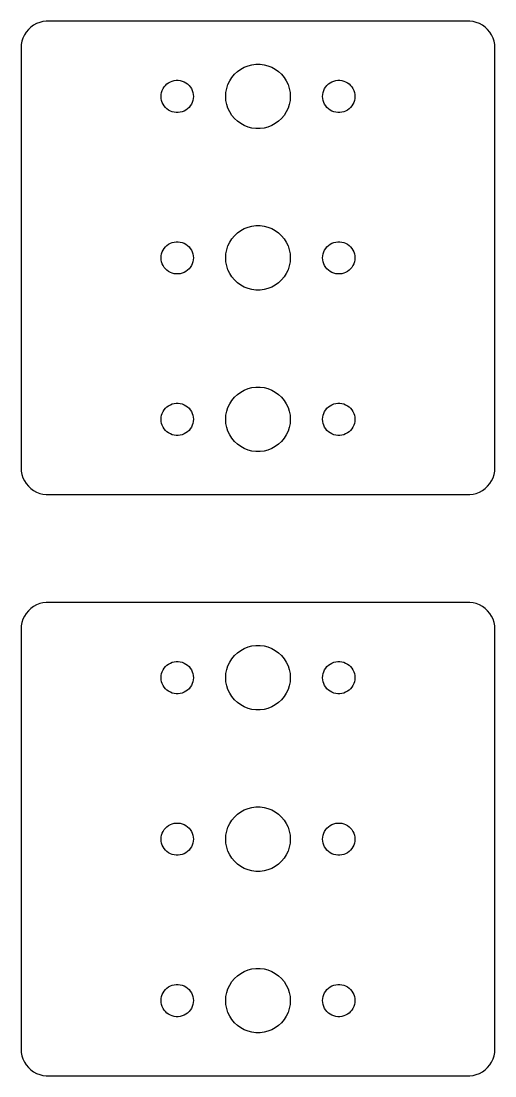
# Model space of a CAD drawing. Header units: metres. Extents: x -22 to 22, y -22 to 454.
# Drawn here: x -22 to 22, y 194 to 292 of the extents above; entities that cross this region are included whole.
import ezdxf

# ---------------------------------------------------------------- set-up
doc = ezdxf.new("R2010")
doc.units = ezdxf.units.M

msp = doc.modelspace()

# ---------------------------------------------------------------- linework, layer by layer
for p, q in [((-21.3224, 291.211), (-21.5225, 290.969)), ((-21.0936, 291.426), (-21.3224, 291.211)), ((-20.8396, 291.611), (-21.0936, 291.426)), ((-20.5644, 291.762), (-20.8396, 291.611)), ((-20.2725, 291.878), (-20.5644, 291.762)), ((-19.9684, 291.956), (-20.2725, 291.878)), ((-19.657, 291.995), (-19.9684, 291.956)), ((19.657, 291.995), (-19.657, 291.995)), ((19.9684, 291.956), (19.657, 291.995)), ((20.2725, 291.878), (19.9684, 291.956)), ((20.5644, 291.762), (20.2725, 291.878)), ((20.8396, 291.611), (20.5644, 291.762)), ((21.0936, 291.426), (20.8396, 291.611)), ((21.3224, 291.211), (21.0936, 291.426)), ((21.5225, 290.969), (21.3224, 291.211)), ((-21.9214, 290.122), (-21.9803, 289.813)), ((-21.8244, 290.42), (-21.9214, 290.122)), ((-21.6908, 290.704), (-21.8244, 290.42)), ((-21.5225, 290.969), (-21.6908, 290.704)), ((21.6908, 290.704), (21.5225, 290.969)), ((21.8244, 290.42), (21.6908, 290.704)), ((21.9214, 290.122), (21.8244, 290.42)), ((21.9803, 289.813), (21.9214, 290.122)), ((-21.9803, 289.813), (-22, 289.5)), ((-22, 289.5), (-22, 250.5)), ((22, 289.5), (21.9803, 289.813)), ((22, 250.5), (22, 289.5)), ((-2.1869, 287.054), (-1.91226, 287.312)), ((-1.91226, 287.312), (-1.60747, 287.533)), ((-1.60747, 287.533), (-1.27733, 287.714)), ((-1.27733, 287.714), (-0.927048, 287.853)), ((-0.927048, 287.853), (-0.562134, 287.947)), ((-0.562134, 287.947), (-0.18837, 287.994)), ((-0.18837, 287.994), (0.18837, 287.994)), ((0.18837, 287.994), (0.562134, 287.947)), ((0.562134, 287.947), (0.927048, 287.853)), ((0.927048, 287.853), (1.27733, 287.714)), ((1.27733, 287.714), (1.60747, 287.533)), ((1.60747, 287.533), (1.91226, 287.312)), ((1.91226, 287.312), (2.1869, 287.054)), ((-8.59344, 286.027), (-8.45613, 286.156)), ((-8.45613, 286.156), (-8.30373, 286.266)), ((-8.30373, 286.266), (-8.13866, 286.357)), ((-8.13866, 286.357), (-7.96352, 286.427)), ((-7.96352, 286.427), (-7.78107, 286.473)), ((-7.78107, 286.473), (-7.59418, 286.497)), ((-7.59418, 286.497), (-7.40581, 286.497)), ((-7.40581, 286.497), (-7.21892, 286.473)), ((-7.21892, 286.473), (-7.03647, 286.427)), ((-7.03647, 286.427), (-6.86133, 286.357)), ((-6.86133, 286.357), (-6.69626, 286.266)), ((-6.69626, 286.266), (-6.54385, 286.156)), ((-6.54385, 286.156), (-6.40654, 286.027)), ((-2.78932, 286.104), (-2.62891, 286.445)), ((-2.62891, 286.445), (-2.42705, 286.763)), ((-2.42705, 286.763), (-2.1869, 287.054)), ((2.1869, 287.054), (2.42705, 286.763)), ((2.42705, 286.763), (2.62891, 286.445)), ((2.62891, 286.445), (2.78932, 286.104)), ((6.40654, 286.027), (6.54385, 286.156)), ((6.54385, 286.156), (6.69626, 286.266)), ((6.69626, 286.266), (6.86133, 286.357)), ((6.86133, 286.357), (7.03647, 286.427)), ((7.03647, 286.427), (7.21892, 286.473)), ((7.21892, 286.473), (7.40581, 286.497)), ((7.40581, 286.497), (7.59418, 286.497)), ((7.59418, 286.497), (7.78107, 286.473)), ((7.78107, 286.473), (7.96352, 286.427)), ((7.96352, 286.427), (8.13866, 286.357)), ((8.13866, 286.357), (8.30373, 286.266)), ((8.30373, 286.266), (8.45613, 286.156)), ((8.45613, 286.156), (8.59344, 286.027)), ((-9, 285), (-8.98816, 285.188)), ((-8.98816, 285.188), (-8.95287, 285.373)), ((-8.95287, 285.373), (-8.89465, 285.552)), ((-8.89465, 285.552), (-8.81445, 285.723)), ((-8.81445, 285.723), (-8.71352, 285.882)), ((-8.71352, 285.882), (-8.59344, 286.027)), ((-6.40654, 286.027), (-6.28647, 285.882)), ((-6.28647, 285.882), (-6.18553, 285.723)), ((-6.18553, 285.723), (-6.10533, 285.552)), ((-6.10533, 285.552), (-6.04712, 285.373)), ((-6.04712, 285.373), (-6.01183, 285.188)), ((-6.01183, 285.188), (-6, 285)), ((-3, 285), (-2.97633, 285.376)), ((-2.97633, 285.376), (-2.90575, 285.746)), ((-2.90575, 285.746), (-2.78932, 286.104)), ((2.78932, 286.104), (2.90575, 285.746)), ((2.90575, 285.746), (2.97633, 285.376)), ((2.97633, 285.376), (3, 285)), ((6, 285), (6.01183, 285.188)), ((6.01183, 285.188), (6.04712, 285.373)), ((6.04712, 285.373), (6.10533, 285.552)), ((6.10533, 285.552), (6.18553, 285.723)), ((6.18553, 285.723), (6.28647, 285.882)), ((6.28647, 285.882), (6.40654, 286.027)), ((8.59344, 286.027), (8.71352, 285.882)), ((8.71352, 285.882), (8.81445, 285.723)), ((8.81445, 285.723), (8.89465, 285.552)), ((8.89465, 285.552), (8.95287, 285.373)), ((8.95287, 285.373), (8.98816, 285.188)), ((8.98816, 285.188), (9, 285)), ((-8.98816, 284.812), (-9, 285)), ((-8.95287, 284.627), (-8.98816, 284.812)), ((-8.89465, 284.448), (-8.95287, 284.627)), ((-8.81445, 284.277), (-8.89465, 284.448)), ((-8.71352, 284.118), (-8.81445, 284.277)), ((-6.18553, 284.277), (-6.28647, 284.118)), ((-6.10533, 284.448), (-6.18553, 284.277)), ((-6.04712, 284.627), (-6.10533, 284.448)), ((-6.01183, 284.812), (-6.04712, 284.627)), ((-6, 285), (-6.01183, 284.812)), ((-2.97633, 284.624), (-3, 285)), ((-2.90575, 284.254), (-2.97633, 284.624)), ((-2.78932, 283.896), (-2.90575, 284.254)), ((2.90575, 284.254), (2.78932, 283.896)), ((2.97633, 284.624), (2.90575, 284.254)), ((3, 285), (2.97633, 284.624)), ((6.01183, 284.812), (6, 285)), ((6.04712, 284.627), (6.01183, 284.812)), ((6.10533, 284.448), (6.04712, 284.627)), ((6.18553, 284.277), (6.10533, 284.448)), ((6.28647, 284.118), (6.18553, 284.277)), ((8.81445, 284.277), (8.71352, 284.118)), ((8.89465, 284.448), (8.81445, 284.277)), ((8.95287, 284.627), (8.89465, 284.448)), ((8.98816, 284.812), (8.95287, 284.627)), ((9, 285), (8.98816, 284.812)), ((-8.59344, 283.973), (-8.71352, 284.118)), ((-8.45613, 283.844), (-8.59344, 283.973)), ((-8.30373, 283.734), (-8.45613, 283.844)), ((-8.13866, 283.643), (-8.30373, 283.734)), ((-7.96352, 283.573), (-8.13866, 283.643)), ((-7.78107, 283.527), (-7.96352, 283.573)), ((-7.59418, 283.503), (-7.78107, 283.527)), ((-7.40581, 283.503), (-7.59418, 283.503)), ((-7.21892, 283.527), (-7.40581, 283.503)), ((-7.03647, 283.573), (-7.21892, 283.527)), ((-6.86133, 283.643), (-7.03647, 283.573)), ((-6.69626, 283.734), (-6.86133, 283.643)), ((-6.54385, 283.844), (-6.69626, 283.734)), ((-6.40654, 283.973), (-6.54385, 283.844)), ((-6.28647, 284.118), (-6.40654, 283.973)), ((-2.62891, 283.555), (-2.78932, 283.896)), ((-2.42705, 283.237), (-2.62891, 283.555)), ((-2.1869, 282.946), (-2.42705, 283.237)), ((2.42705, 283.237), (2.1869, 282.946)), ((2.62891, 283.555), (2.42705, 283.237)), ((2.78932, 283.896), (2.62891, 283.555)), ((6.40654, 283.973), (6.28647, 284.118)), ((6.54385, 283.844), (6.40654, 283.973)), ((6.69626, 283.734), (6.54385, 283.844)), ((6.86133, 283.643), (6.69626, 283.734)), ((7.03647, 283.573), (6.86133, 283.643)), ((7.21892, 283.527), (7.03647, 283.573)), ((7.40581, 283.503), (7.21892, 283.527)), ((7.59418, 283.503), (7.40581, 283.503)), ((7.78107, 283.527), (7.59418, 283.503)), ((7.96352, 283.573), (7.78107, 283.527)), ((8.13866, 283.643), (7.96352, 283.573)), ((8.30373, 283.734), (8.13866, 283.643)), ((8.45613, 283.844), (8.30373, 283.734)), ((8.59344, 283.973), (8.45613, 283.844)), ((8.71352, 284.118), (8.59344, 283.973)), ((-1.91226, 282.688), (-2.1869, 282.946)), ((-1.60747, 282.467), (-1.91226, 282.688)), ((-1.27733, 282.286), (-1.60747, 282.467)), ((-0.927048, 282.147), (-1.27733, 282.286)), ((1.27733, 282.286), (0.927048, 282.147)), ((1.60747, 282.467), (1.27733, 282.286)), ((1.91226, 282.688), (1.60747, 282.467)), ((2.1869, 282.946), (1.91226, 282.688)), ((-0.562134, 282.053), (-0.927048, 282.147)), ((-0.18837, 282.006), (-0.562134, 282.053)), ((0.18837, 282.006), (-0.18837, 282.006)), ((0.562134, 282.053), (0.18837, 282.006)), ((0.927048, 282.147), (0.562134, 282.053)), ((-1.91226, 272.312), (-1.60747, 272.533)), ((-1.60747, 272.533), (-1.27733, 272.714)), ((-1.27733, 272.714), (-0.927048, 272.853)), ((-0.927048, 272.853), (-0.562134, 272.947)), ((-0.562134, 272.947), (-0.18837, 272.994)), ((-0.18837, 272.994), (0.18837, 272.994)), ((0.18837, 272.994), (0.562134, 272.947)), ((0.562134, 272.947), (0.927048, 272.853)), ((0.927048, 272.853), (1.27733, 272.714)), ((1.27733, 272.714), (1.60747, 272.533)), ((1.60747, 272.533), (1.91226, 272.312)), ((-7.96352, 271.427), (-7.78107, 271.473)), ((-7.78107, 271.473), (-7.59418, 271.497)), ((-7.59418, 271.497), (-7.40581, 271.497)), ((-7.40581, 271.497), (-7.21892, 271.473)), ((-7.21892, 271.473), (-7.03647, 271.427)), ((-2.78932, 271.104), (-2.62891, 271.445)), ((-2.62891, 271.445), (-2.42705, 271.763)), ((-2.42705, 271.763), (-2.1869, 272.054)), ((-2.1869, 272.054), (-1.91226, 272.312)), ((1.91226, 272.312), (2.1869, 272.054)), ((2.1869, 272.054), (2.42705, 271.763)), ((2.42705, 271.763), (2.62891, 271.445)), ((2.62891, 271.445), (2.78932, 271.104)), ((7.03647, 271.427), (7.21892, 271.473)), ((7.21892, 271.473), (7.40581, 271.497)), ((7.40581, 271.497), (7.59418, 271.497)), ((7.59418, 271.497), (7.78107, 271.473)), ((7.78107, 271.473), (7.96352, 271.427)), ((-8.95287, 270.373), (-8.89465, 270.552)), ((-8.89465, 270.552), (-8.81445, 270.723)), ((-8.81445, 270.723), (-8.71352, 270.882)), ((-8.71352, 270.882), (-8.59344, 271.027)), ((-8.59344, 271.027), (-8.45613, 271.156)), ((-8.45613, 271.156), (-8.30373, 271.266)), ((-8.30373, 271.266), (-8.13866, 271.357)), ((-8.13866, 271.357), (-7.96352, 271.427)), ((-7.03647, 271.427), (-6.86133, 271.357)), ((-6.86133, 271.357), (-6.69626, 271.266)), ((-6.69626, 271.266), (-6.54385, 271.156)), ((-6.54385, 271.156), (-6.40654, 271.027)), ((-6.40654, 271.027), (-6.28647, 270.882)), ((-6.28647, 270.882), (-6.18553, 270.723)), ((-6.18553, 270.723), (-6.10533, 270.552)), ((-6.10533, 270.552), (-6.04712, 270.373)), ((-2.97633, 270.376), (-2.90575, 270.746)), ((-2.90575, 270.746), (-2.78932, 271.104)), ((2.78932, 271.104), (2.90575, 270.746)), ((2.90575, 270.746), (2.97633, 270.376)), ((6.04712, 270.373), (6.10533, 270.552)), ((6.10533, 270.552), (6.18553, 270.723)), ((6.18553, 270.723), (6.28647, 270.882)), ((6.28647, 270.882), (6.40654, 271.027)), ((6.40654, 271.027), (6.54385, 271.156)), ((6.54385, 271.156), (6.69626, 271.266)), ((6.69626, 271.266), (6.86133, 271.357)), ((6.86133, 271.357), (7.03647, 271.427)), ((7.96352, 271.427), (8.13866, 271.357)), ((8.13866, 271.357), (8.30373, 271.266)), ((8.30373, 271.266), (8.45613, 271.156)), ((8.45613, 271.156), (8.59344, 271.027)), ((8.59344, 271.027), (8.71352, 270.882)), ((8.71352, 270.882), (8.81445, 270.723)), ((8.81445, 270.723), (8.89465, 270.552)), ((8.89465, 270.552), (8.95287, 270.373)), ((-9, 270), (-8.98816, 270.188)), ((-8.98816, 269.812), (-9, 270)), ((-8.98816, 270.188), (-8.95287, 270.373)), ((-8.95287, 269.627), (-8.98816, 269.812)), ((-8.89465, 269.448), (-8.95287, 269.627)), ((-6.04712, 269.627), (-6.10533, 269.448)), ((-6.04712, 270.373), (-6.01183, 270.188)), ((-6.01183, 269.812), (-6.04712, 269.627)), ((-6.01183, 270.188), (-6, 270)), ((-6, 270), (-6.01183, 269.812)), ((-3, 270), (-2.97633, 270.376)), ((-2.97633, 269.624), (-3, 270)), ((-2.90575, 269.254), (-2.97633, 269.624)), ((2.97633, 269.624), (2.90575, 269.254)), ((2.97633, 270.376), (3, 270)), ((3, 270), (2.97633, 269.624)), ((6, 270), (6.01183, 270.188)), ((6.01183, 269.812), (6, 270)), ((6.01183, 270.188), (6.04712, 270.373)), ((6.04712, 269.627), (6.01183, 269.812)), ((6.10533, 269.448), (6.04712, 269.627)), ((8.95287, 269.627), (8.89465, 269.448)), ((8.95287, 270.373), (8.98816, 270.188)), ((8.98816, 269.812), (8.95287, 269.627)), ((8.98816, 270.188), (9, 270)), ((9, 270), (8.98816, 269.812)), ((-8.81445, 269.277), (-8.89465, 269.448)), ((-8.71352, 269.118), (-8.81445, 269.277)), ((-8.59344, 268.973), (-8.71352, 269.118)), ((-8.45613, 268.844), (-8.59344, 268.973)), ((-8.30373, 268.734), (-8.45613, 268.844)), ((-8.13866, 268.643), (-8.30373, 268.734)), ((-7.96352, 268.573), (-8.13866, 268.643)), ((-7.78107, 268.527), (-7.96352, 268.573)), ((-7.59418, 268.503), (-7.78107, 268.527)), ((-7.40581, 268.503), (-7.59418, 268.503)), ((-7.21892, 268.527), (-7.40581, 268.503)), ((-7.03647, 268.573), (-7.21892, 268.527)), ((-6.86133, 268.643), (-7.03647, 268.573)), ((-6.69626, 268.734), (-6.86133, 268.643)), ((-6.54385, 268.844), (-6.69626, 268.734)), ((-6.40654, 268.973), (-6.54385, 268.844)), ((-6.28647, 269.118), (-6.40654, 268.973)), ((-6.18553, 269.277), (-6.28647, 269.118)), ((-6.10533, 269.448), (-6.18553, 269.277)), ((-2.78932, 268.896), (-2.90575, 269.254)), ((-2.62891, 268.555), (-2.78932, 268.896)), ((-2.42705, 268.237), (-2.62891, 268.555)), ((2.62891, 268.555), (2.42705, 268.237)), ((2.78932, 268.896), (2.62891, 268.555)), ((2.90575, 269.254), (2.78932, 268.896)), ((6.18553, 269.277), (6.10533, 269.448)), ((6.28647, 269.118), (6.18553, 269.277)), ((6.40654, 268.973), (6.28647, 269.118)), ((6.54385, 268.844), (6.40654, 268.973)), ((6.69626, 268.734), (6.54385, 268.844)), ((6.86133, 268.643), (6.69626, 268.734)), ((7.03647, 268.573), (6.86133, 268.643)), ((7.21892, 268.527), (7.03647, 268.573)), ((7.40581, 268.503), (7.21892, 268.527)), ((7.59418, 268.503), (7.40581, 268.503)), ((7.78107, 268.527), (7.59418, 268.503)), ((7.96352, 268.573), (7.78107, 268.527)), ((8.13866, 268.643), (7.96352, 268.573)), ((8.30373, 268.734), (8.13866, 268.643)), ((8.45613, 268.844), (8.30373, 268.734)), ((8.59344, 268.973), (8.45613, 268.844)), ((8.71352, 269.118), (8.59344, 268.973)), ((8.81445, 269.277), (8.71352, 269.118)), ((8.89465, 269.448), (8.81445, 269.277)), ((-2.1869, 267.946), (-2.42705, 268.237)), ((-1.91226, 267.688), (-2.1869, 267.946)), ((-1.60747, 267.467), (-1.91226, 267.688)), ((1.91226, 267.688), (1.60747, 267.467)), ((2.1869, 267.946), (1.91226, 267.688)), ((2.42705, 268.237), (2.1869, 267.946)), ((-1.27733, 267.286), (-1.60747, 267.467)), ((-0.927048, 267.147), (-1.27733, 267.286)), ((-0.562134, 267.053), (-0.927048, 267.147)), ((-0.18837, 267.006), (-0.562134, 267.053)), ((0.18837, 267.006), (-0.18837, 267.006)), ((0.562134, 267.053), (0.18837, 267.006)), ((0.927048, 267.147), (0.562134, 267.053)), ((1.27733, 267.286), (0.927048, 267.147)), ((1.60747, 267.467), (1.27733, 267.286)), ((-1.60747, 257.533), (-1.27733, 257.714)), ((-1.27733, 257.714), (-0.927048, 257.853)), ((-0.927048, 257.853), (-0.562134, 257.947)), ((-0.562134, 257.947), (-0.18837, 257.994)), ((-0.18837, 257.994), (0.18837, 257.994)), ((0.18837, 257.994), (0.562134, 257.947)), ((0.562134, 257.947), (0.927048, 257.853)), ((0.927048, 257.853), (1.27733, 257.714)), ((1.27733, 257.714), (1.60747, 257.533)), ((-2.62891, 256.445), (-2.42705, 256.763)), ((-2.42705, 256.763), (-2.1869, 257.054)), ((-2.1869, 257.054), (-1.91226, 257.312)), ((-1.91226, 257.312), (-1.60747, 257.533)), ((1.60747, 257.533), (1.91226, 257.312)), ((1.91226, 257.312), (2.1869, 257.054)), ((2.1869, 257.054), (2.42705, 256.763)), ((2.42705, 256.763), (2.62891, 256.445)), ((-8.81445, 255.723), (-8.71352, 255.882)), ((-8.71352, 255.882), (-8.59344, 256.027)), ((-8.59344, 256.027), (-8.45613, 256.156)), ((-8.45613, 256.156), (-8.30373, 256.266)), ((-8.30373, 256.266), (-8.13866, 256.357)), ((-8.13866, 256.357), (-7.96352, 256.427)), ((-7.96352, 256.427), (-7.78107, 256.473)), ((-7.78107, 256.473), (-7.59418, 256.497)), ((-7.59418, 256.497), (-7.40581, 256.497)), ((-7.40581, 256.497), (-7.21892, 256.473)), ((-7.21892, 256.473), (-7.03647, 256.427)), ((-7.03647, 256.427), (-6.86133, 256.357)), ((-6.86133, 256.357), (-6.69626, 256.266)), ((-6.69626, 256.266), (-6.54385, 256.156)), ((-6.54385, 256.156), (-6.40654, 256.027)), ((-6.40654, 256.027), (-6.28647, 255.882)), ((-6.28647, 255.882), (-6.18553, 255.723)), ((-2.90575, 255.746), (-2.78932, 256.104)), ((-2.78932, 256.104), (-2.62891, 256.445)), ((2.62891, 256.445), (2.78932, 256.104)), ((2.78932, 256.104), (2.90575, 255.746)), ((6.18553, 255.723), (6.28647, 255.882)), ((6.28647, 255.882), (6.40654, 256.027)), ((6.40654, 256.027), (6.54385, 256.156)), ((6.54385, 256.156), (6.69626, 256.266)), ((6.69626, 256.266), (6.86133, 256.357)), ((6.86133, 256.357), (7.03647, 256.427)), ((7.03647, 256.427), (7.21892, 256.473)), ((7.21892, 256.473), (7.40581, 256.497)), ((7.40581, 256.497), (7.59418, 256.497)), ((7.59418, 256.497), (7.78107, 256.473)), ((7.78107, 256.473), (7.96352, 256.427)), ((7.96352, 256.427), (8.13866, 256.357)), ((8.13866, 256.357), (8.30373, 256.266)), ((8.30373, 256.266), (8.45613, 256.156)), ((8.45613, 256.156), (8.59344, 256.027)), ((8.59344, 256.027), (8.71352, 255.882)), ((8.71352, 255.882), (8.81445, 255.723)), ((-9, 255), (-8.98816, 255.188)), ((-8.98816, 254.812), (-9, 255)), ((-8.98816, 255.188), (-8.95287, 255.373)), ((-8.95287, 254.627), (-8.98816, 254.812)), ((-8.95287, 255.373), (-8.89465, 255.552)), ((-8.89465, 255.552), (-8.81445, 255.723)), ((-6.18553, 255.723), (-6.10533, 255.552)), ((-6.10533, 255.552), (-6.04712, 255.373)), ((-6.04712, 255.373), (-6.01183, 255.188)), ((-6.01183, 254.812), (-6.04712, 254.627)), ((-6.01183, 255.188), (-6, 255)), ((-6, 255), (-6.01183, 254.812)), ((-3, 255), (-2.97633, 255.376)), ((-2.97633, 254.624), (-3, 255)), ((-2.97633, 255.376), (-2.90575, 255.746)), ((2.90575, 255.746), (2.97633, 255.376)), ((2.97633, 255.376), (3, 255)), ((3, 255), (2.97633, 254.624)), ((6, 255), (6.01183, 255.188)), ((6.01183, 254.812), (6, 255)), ((6.01183, 255.188), (6.04712, 255.373)), ((6.04712, 254.627), (6.01183, 254.812)), ((6.04712, 255.373), (6.10533, 255.552)), ((6.10533, 255.552), (6.18553, 255.723)), ((8.81445, 255.723), (8.89465, 255.552)), ((8.89465, 255.552), (8.95287, 255.373)), ((8.95287, 255.373), (8.98816, 255.188)), ((8.98816, 254.812), (8.95287, 254.627)), ((8.98816, 255.188), (9, 255)), ((9, 255), (8.98816, 254.812)), ((-8.89465, 254.448), (-8.95287, 254.627)), ((-8.81445, 254.277), (-8.89465, 254.448)), ((-8.71352, 254.118), (-8.81445, 254.277)), ((-8.59344, 253.973), (-8.71352, 254.118)), ((-8.45613, 253.844), (-8.59344, 253.973)), ((-8.30373, 253.734), (-8.45613, 253.844)), ((-6.54385, 253.844), (-6.69626, 253.734)), ((-6.40654, 253.973), (-6.54385, 253.844)), ((-6.28647, 254.118), (-6.40654, 253.973)), ((-6.18553, 254.277), (-6.28647, 254.118)), ((-6.10533, 254.448), (-6.18553, 254.277)), ((-6.04712, 254.627), (-6.10533, 254.448)), ((-2.90575, 254.254), (-2.97633, 254.624)), ((-2.78932, 253.896), (-2.90575, 254.254)), ((-2.62891, 253.555), (-2.78932, 253.896)), ((2.78932, 253.896), (2.62891, 253.555)), ((2.90575, 254.254), (2.78932, 253.896)), ((2.97633, 254.624), (2.90575, 254.254)), ((6.10533, 254.448), (6.04712, 254.627)), ((6.18553, 254.277), (6.10533, 254.448)), ((6.28647, 254.118), (6.18553, 254.277)), ((6.40654, 253.973), (6.28647, 254.118)), ((6.54385, 253.844), (6.40654, 253.973)), ((6.69626, 253.734), (6.54385, 253.844)), ((8.45613, 253.844), (8.30373, 253.734)), ((8.59344, 253.973), (8.45613, 253.844)), ((8.71352, 254.118), (8.59344, 253.973)), ((8.81445, 254.277), (8.71352, 254.118)), ((8.89465, 254.448), (8.81445, 254.277)), ((8.95287, 254.627), (8.89465, 254.448)), ((-8.13866, 253.643), (-8.30373, 253.734)), ((-7.96352, 253.573), (-8.13866, 253.643)), ((-7.78107, 253.527), (-7.96352, 253.573)), ((-7.59418, 253.503), (-7.78107, 253.527)), ((-7.40581, 253.503), (-7.59418, 253.503)), ((-7.21892, 253.527), (-7.40581, 253.503)), ((-7.03647, 253.573), (-7.21892, 253.527)), ((-6.86133, 253.643), (-7.03647, 253.573)), ((-6.69626, 253.734), (-6.86133, 253.643)), ((-2.42705, 253.237), (-2.62891, 253.555)), ((-2.1869, 252.946), (-2.42705, 253.237)), ((-1.91226, 252.688), (-2.1869, 252.946)), ((2.1869, 252.946), (1.91226, 252.688)), ((2.42705, 253.237), (2.1869, 252.946)), ((2.62891, 253.555), (2.42705, 253.237)), ((6.86133, 253.643), (6.69626, 253.734)), ((7.03647, 253.573), (6.86133, 253.643)), ((7.21892, 253.527), (7.03647, 253.573)), ((7.40581, 253.503), (7.21892, 253.527)), ((7.59418, 253.503), (7.40581, 253.503)), ((7.78107, 253.527), (7.59418, 253.503)), ((7.96352, 253.573), (7.78107, 253.527)), ((8.13866, 253.643), (7.96352, 253.573)), ((8.30373, 253.734), (8.13866, 253.643)), ((-1.60747, 252.467), (-1.91226, 252.688)), ((-1.27733, 252.286), (-1.60747, 252.467)), ((-0.927048, 252.147), (-1.27733, 252.286)), ((-0.562134, 252.053), (-0.927048, 252.147)), ((-0.18837, 252.006), (-0.562134, 252.053)), ((0.18837, 252.006), (-0.18837, 252.006)), ((0.562134, 252.053), (0.18837, 252.006)), ((0.927048, 252.147), (0.562134, 252.053)), ((1.27733, 252.286), (0.927048, 252.147)), ((1.60747, 252.467), (1.27733, 252.286)), ((1.91226, 252.688), (1.60747, 252.467)), ((-22, 250.5), (-21.9803, 250.187)), ((-21.9803, 250.187), (-21.9214, 249.878)), ((-21.9214, 249.878), (-21.8244, 249.58)), ((21.8244, 249.58), (21.9214, 249.878)), ((21.9214, 249.878), (21.9803, 250.187)), ((21.9803, 250.187), (22, 250.5)), ((-21.8244, 249.58), (-21.6908, 249.296)), ((-21.6908, 249.296), (-21.5225, 249.031)), ((-21.5225, 249.031), (-21.3224, 248.789)), ((21.3224, 248.789), (21.5225, 249.031)), ((21.5225, 249.031), (21.6908, 249.296)), ((21.6908, 249.296), (21.8244, 249.58)), ((-21.3224, 248.789), (-21.0936, 248.574)), ((-21.0936, 248.574), (-20.8396, 248.389)), ((-20.8396, 248.389), (-20.5644, 248.238)), ((-20.5644, 248.238), (-20.2725, 248.122)), ((-20.2725, 248.122), (-19.9684, 248.044)), ((-19.9684, 248.044), (-19.657, 248.005)), ((-19.657, 248.005), (19.657, 248.005)), ((19.657, 248.005), (19.9684, 248.044)), ((19.9684, 248.044), (20.2725, 248.122)), ((20.2725, 248.122), (20.5644, 248.238)), ((20.5644, 248.238), (20.8396, 248.389)), ((20.8396, 248.389), (21.0936, 248.574)), ((21.0936, 248.574), (21.3224, 248.789)), ((-21.3224, 237.211), (-21.5225, 236.969)), ((-21.0936, 237.426), (-21.3224, 237.211)), ((-20.8396, 237.611), (-21.0936, 237.426)), ((-20.5644, 237.762), (-20.8396, 237.611)), ((-20.2725, 237.878), (-20.5644, 237.762)), ((-19.9684, 237.956), (-20.2725, 237.878)), ((-19.657, 237.995), (-19.9684, 237.956)), ((19.657, 237.995), (-19.657, 237.995)), ((19.9684, 237.956), (19.657, 237.995)), ((20.2725, 237.878), (19.9684, 237.956)), ((20.5644, 237.762), (20.2725, 237.878)), ((20.8396, 237.611), (20.5644, 237.762)), ((21.0936, 237.426), (20.8396, 237.611)), ((21.3224, 237.211), (21.0936, 237.426)), ((21.5225, 236.969), (21.3224, 237.211)), ((-21.8244, 236.42), (-21.9214, 236.122)), ((-21.6908, 236.704), (-21.8244, 236.42)), ((-21.5225, 236.969), (-21.6908, 236.704)), ((21.6908, 236.704), (21.5225, 236.969)), ((21.8244, 236.42), (21.6908, 236.704)), ((21.9214, 236.122), (21.8244, 236.42)), ((-21.9803, 235.813), (-22, 235.5)), ((-22, 235.5), (-22, 196.5)), ((-21.9214, 236.122), (-21.9803, 235.813)), ((21.9803, 235.813), (21.9214, 236.122)), ((22, 235.5), (21.9803, 235.813)), ((22, 196.5), (22, 235.5)), ((-2.1869, 233.054), (-1.91226, 233.312)), ((-1.91226, 233.312), (-1.60747, 233.533)), ((-1.60747, 233.533), (-1.27733, 233.714)), ((-1.27733, 233.714), (-0.927048, 233.853)), ((-0.927048, 233.853), (-0.562134, 233.947)), ((-0.562134, 233.947), (-0.18837, 233.994)), ((-0.18837, 233.994), (0.18837, 233.994)), ((0.18837, 233.994), (0.562134, 233.947)), ((0.562134, 233.947), (0.927048, 233.853)), ((0.927048, 233.853), (1.27733, 233.714)), ((1.27733, 233.714), (1.60747, 233.533)), ((1.60747, 233.533), (1.91226, 233.312)), ((1.91226, 233.312), (2.1869, 233.054)), ((-8.45613, 232.156), (-8.30373, 232.266)), ((-8.30373, 232.266), (-8.13866, 232.357)), ((-8.13866, 232.357), (-7.96352, 232.427)), ((-7.96352, 232.427), (-7.78107, 232.473)), ((-7.78107, 232.473), (-7.59418, 232.497)), ((-7.59418, 232.497), (-7.40581, 232.497)), ((-7.40581, 232.497), (-7.21892, 232.473)), ((-7.21892, 232.473), (-7.03647, 232.427)), ((-7.03647, 232.427), (-6.86133, 232.357)), ((-6.86133, 232.357), (-6.69626, 232.266)), ((-6.69626, 232.266), (-6.54385, 232.156)), ((-2.78932, 232.104), (-2.62891, 232.445)), ((-2.62891, 232.445), (-2.42705, 232.763)), ((-2.42705, 232.763), (-2.1869, 233.054)), ((2.1869, 233.054), (2.42705, 232.763)), ((2.42705, 232.763), (2.62891, 232.445)), ((2.62891, 232.445), (2.78932, 232.104)), ((6.54385, 232.156), (6.69626, 232.266)), ((6.69626, 232.266), (6.86133, 232.357)), ((6.86133, 232.357), (7.03647, 232.427)), ((7.03647, 232.427), (7.21892, 232.473)), ((7.21892, 232.473), (7.40581, 232.497)), ((7.40581, 232.497), (7.59418, 232.497)), ((7.59418, 232.497), (7.78107, 232.473)), ((7.78107, 232.473), (7.96352, 232.427)), ((7.96352, 232.427), (8.13866, 232.357)), ((8.13866, 232.357), (8.30373, 232.266)), ((8.30373, 232.266), (8.45613, 232.156)), ((-8.98816, 231.188), (-8.95287, 231.373)), ((-8.95287, 231.373), (-8.89465, 231.552)), ((-8.89465, 231.552), (-8.81445, 231.723)), ((-8.81445, 231.723), (-8.71352, 231.882)), ((-8.71352, 231.882), (-8.59344, 232.027)), ((-8.59344, 232.027), (-8.45613, 232.156)), ((-6.54385, 232.156), (-6.40654, 232.027)), ((-6.40654, 232.027), (-6.28647, 231.882)), ((-6.28647, 231.882), (-6.18553, 231.723)), ((-6.18553, 231.723), (-6.10533, 231.552)), ((-6.10533, 231.552), (-6.04712, 231.373)), ((-6.04712, 231.373), (-6.01183, 231.188)), ((-3, 231), (-2.97633, 231.376)), ((-2.97633, 231.376), (-2.90575, 231.746)), ((-2.90575, 231.746), (-2.78932, 232.104)), ((2.78932, 232.104), (2.90575, 231.746)), ((2.90575, 231.746), (2.97633, 231.376)), ((2.97633, 231.376), (3, 231)), ((6.01183, 231.188), (6.04712, 231.373)), ((6.04712, 231.373), (6.10533, 231.552)), ((6.10533, 231.552), (6.18553, 231.723)), ((6.18553, 231.723), (6.28647, 231.882)), ((6.28647, 231.882), (6.40654, 232.027)), ((6.40654, 232.027), (6.54385, 232.156)), ((8.45613, 232.156), (8.59344, 232.027)), ((8.59344, 232.027), (8.71352, 231.882)), ((8.71352, 231.882), (8.81445, 231.723)), ((8.81445, 231.723), (8.89465, 231.552)), ((8.89465, 231.552), (8.95287, 231.373)), ((8.95287, 231.373), (8.98816, 231.188)), ((-9, 231), (-8.98816, 231.188)), ((-8.98816, 230.812), (-9, 231)), ((-8.95287, 230.627), (-8.98816, 230.812)), ((-8.89465, 230.448), (-8.95287, 230.627)), ((-8.81445, 230.277), (-8.89465, 230.448)), ((-8.71352, 230.118), (-8.81445, 230.277)), ((-6.18553, 230.277), (-6.28647, 230.118)), ((-6.10533, 230.448), (-6.18553, 230.277)), ((-6.04712, 230.627), (-6.10533, 230.448)), ((-6.01183, 230.812), (-6.04712, 230.627)), ((-6.01183, 231.188), (-6, 231)), ((-6, 231), (-6.01183, 230.812)), ((-2.97633, 230.624), (-3, 231)), ((-2.90575, 230.254), (-2.97633, 230.624)), ((2.97633, 230.624), (2.90575, 230.254)), ((3, 231), (2.97633, 230.624)), ((6, 231), (6.01183, 231.188)), ((6.01183, 230.812), (6, 231)), ((6.04712, 230.627), (6.01183, 230.812)), ((6.10533, 230.448), (6.04712, 230.627)), ((6.18553, 230.277), (6.10533, 230.448)), ((6.28647, 230.118), (6.18553, 230.277)), ((8.81445, 230.277), (8.71352, 230.118)), ((8.89465, 230.448), (8.81445, 230.277)), ((8.95287, 230.627), (8.89465, 230.448)), ((8.98816, 230.812), (8.95287, 230.627)), ((8.98816, 231.188), (9, 231)), ((9, 231), (8.98816, 230.812)), ((-8.59344, 229.973), (-8.71352, 230.118)), ((-8.45613, 229.844), (-8.59344, 229.973)), ((-8.30373, 229.734), (-8.45613, 229.844)), ((-8.13866, 229.643), (-8.30373, 229.734)), ((-7.96352, 229.573), (-8.13866, 229.643)), ((-7.78107, 229.527), (-7.96352, 229.573)), ((-7.59418, 229.503), (-7.78107, 229.527)), ((-7.40581, 229.503), (-7.59418, 229.503)), ((-7.21892, 229.527), (-7.40581, 229.503)), ((-7.03647, 229.573), (-7.21892, 229.527)), ((-6.86133, 229.643), (-7.03647, 229.573)), ((-6.69626, 229.734), (-6.86133, 229.643)), ((-6.54385, 229.844), (-6.69626, 229.734)), ((-6.40654, 229.973), (-6.54385, 229.844)), ((-6.28647, 230.118), (-6.40654, 229.973)), ((-2.78932, 229.896), (-2.90575, 230.254)), ((-2.62891, 229.555), (-2.78932, 229.896)), ((-2.42705, 229.237), (-2.62891, 229.555)), ((2.62891, 229.555), (2.42705, 229.237)), ((2.78932, 229.896), (2.62891, 229.555)), ((2.90575, 230.254), (2.78932, 229.896)), ((6.40654, 229.973), (6.28647, 230.118)), ((6.54385, 229.844), (6.40654, 229.973)), ((6.69626, 229.734), (6.54385, 229.844)), ((6.86133, 229.643), (6.69626, 229.734)), ((7.03647, 229.573), (6.86133, 229.643)), ((7.21892, 229.527), (7.03647, 229.573)), ((7.40581, 229.503), (7.21892, 229.527)), ((7.59418, 229.503), (7.40581, 229.503)), ((7.78107, 229.527), (7.59418, 229.503)), ((7.96352, 229.573), (7.78107, 229.527)), ((8.13866, 229.643), (7.96352, 229.573)), ((8.30373, 229.734), (8.13866, 229.643)), ((8.45613, 229.844), (8.30373, 229.734)), ((8.59344, 229.973), (8.45613, 229.844)), ((8.71352, 230.118), (8.59344, 229.973)), ((-2.1869, 228.946), (-2.42705, 229.237)), ((-1.91226, 228.688), (-2.1869, 228.946)), ((-1.60747, 228.467), (-1.91226, 228.688)), ((-1.27733, 228.286), (-1.60747, 228.467)), ((1.60747, 228.467), (1.27733, 228.286)), ((1.91226, 228.688), (1.60747, 228.467)), ((2.1869, 228.946), (1.91226, 228.688)), ((2.42705, 229.237), (2.1869, 228.946)), ((-0.927048, 228.147), (-1.27733, 228.286)), ((-0.562134, 228.053), (-0.927048, 228.147)), ((-0.18837, 228.006), (-0.562134, 228.053)), ((0.18837, 228.006), (-0.18837, 228.006)), ((0.562134, 228.053), (0.18837, 228.006)), ((0.927048, 228.147), (0.562134, 228.053)), ((1.27733, 228.286), (0.927048, 228.147)), ((-1.91226, 218.312), (-1.60747, 218.533)), ((-1.60747, 218.533), (-1.27733, 218.714)), ((-1.27733, 218.714), (-0.927048, 218.853)), ((-0.927048, 218.853), (-0.562134, 218.947)), ((-0.562134, 218.947), (-0.18837, 218.994)), ((-0.18837, 218.994), (0.18837, 218.994)), ((0.18837, 218.994), (0.562134, 218.947)), ((0.562134, 218.947), (0.927048, 218.853)), ((0.927048, 218.853), (1.27733, 218.714)), ((1.27733, 218.714), (1.60747, 218.533)), ((1.60747, 218.533), (1.91226, 218.312)), ((-2.62891, 217.445), (-2.42705, 217.763)), ((-2.42705, 217.763), (-2.1869, 218.054)), ((-2.1869, 218.054), (-1.91226, 218.312)), ((1.91226, 218.312), (2.1869, 218.054)), ((2.1869, 218.054), (2.42705, 217.763)), ((2.42705, 217.763), (2.62891, 217.445)), ((-8.89465, 216.552), (-8.81445, 216.723)), ((-8.81445, 216.723), (-8.71352, 216.882)), ((-8.71352, 216.882), (-8.59344, 217.027)), ((-8.59344, 217.027), (-8.45613, 217.156)), ((-8.45613, 217.156), (-8.30373, 217.266)), ((-8.30373, 217.266), (-8.13866, 217.357)), ((-8.13866, 217.357), (-7.96352, 217.427)), ((-7.96352, 217.427), (-7.78107, 217.473)), ((-7.78107, 217.473), (-7.59418, 217.497)), ((-7.59418, 217.497), (-7.40581, 217.497)), ((-7.40581, 217.497), (-7.21892, 217.473)), ((-7.21892, 217.473), (-7.03647, 217.427)), ((-7.03647, 217.427), (-6.86133, 217.357)), ((-6.86133, 217.357), (-6.69626, 217.266)), ((-6.69626, 217.266), (-6.54385, 217.156)), ((-6.54385, 217.156), (-6.40654, 217.027)), ((-6.40654, 217.027), (-6.28647, 216.882)), ((-6.28647, 216.882), (-6.18553, 216.723)), ((-6.18553, 216.723), (-6.10533, 216.552)), ((-2.97633, 216.376), (-2.90575, 216.746)), ((-2.90575, 216.746), (-2.78932, 217.104)), ((-2.78932, 217.104), (-2.62891, 217.445)), ((2.62891, 217.445), (2.78932, 217.104)), ((2.78932, 217.104), (2.90575, 216.746)), ((2.90575, 216.746), (2.97633, 216.376)), ((6.10533, 216.552), (6.18553, 216.723)), ((6.18553, 216.723), (6.28647, 216.882)), ((6.28647, 216.882), (6.40654, 217.027)), ((6.40654, 217.027), (6.54385, 217.156)), ((6.54385, 217.156), (6.69626, 217.266)), ((6.69626, 217.266), (6.86133, 217.357)), ((6.86133, 217.357), (7.03647, 217.427)), ((7.03647, 217.427), (7.21892, 217.473)), ((7.21892, 217.473), (7.40581, 217.497)), ((7.40581, 217.497), (7.59418, 217.497)), ((7.59418, 217.497), (7.78107, 217.473)), ((7.78107, 217.473), (7.96352, 217.427)), ((7.96352, 217.427), (8.13866, 217.357)), ((8.13866, 217.357), (8.30373, 217.266)), ((8.30373, 217.266), (8.45613, 217.156)), ((8.45613, 217.156), (8.59344, 217.027)), ((8.59344, 217.027), (8.71352, 216.882)), ((8.71352, 216.882), (8.81445, 216.723)), ((8.81445, 216.723), (8.89465, 216.552)), ((-9, 216), (-8.98816, 216.188)), ((-8.98816, 215.812), (-9, 216)), ((-8.98816, 216.188), (-8.95287, 216.373)), ((-8.95287, 215.627), (-8.98816, 215.812)), ((-8.95287, 216.373), (-8.89465, 216.552)), ((-8.89465, 215.448), (-8.95287, 215.627)), ((-6.10533, 216.552), (-6.04712, 216.373)), ((-6.04712, 215.627), (-6.10533, 215.448)), ((-6.04712, 216.373), (-6.01183, 216.188)), ((-6.01183, 215.812), (-6.04712, 215.627)), ((-6.01183, 216.188), (-6, 216)), ((-6, 216), (-6.01183, 215.812)), ((-3, 216), (-2.97633, 216.376)), ((-2.97633, 215.624), (-3, 216)), ((-2.90575, 215.254), (-2.97633, 215.624)), ((2.97633, 215.624), (2.90575, 215.254)), ((2.97633, 216.376), (3, 216)), ((3, 216), (2.97633, 215.624)), ((6, 216), (6.01183, 216.188)), ((6.01183, 215.812), (6, 216)), ((6.01183, 216.188), (6.04712, 216.373)), ((6.04712, 215.627), (6.01183, 215.812)), ((6.04712, 216.373), (6.10533, 216.552)), ((6.10533, 215.448), (6.04712, 215.627)), ((8.89465, 216.552), (8.95287, 216.373)), ((8.95287, 215.627), (8.89465, 215.448)), ((8.95287, 216.373), (8.98816, 216.188)), ((8.98816, 215.812), (8.95287, 215.627)), ((8.98816, 216.188), (9, 216)), ((9, 216), (8.98816, 215.812)), ((-8.81445, 215.277), (-8.89465, 215.448)), ((-8.71352, 215.118), (-8.81445, 215.277)), ((-8.59344, 214.973), (-8.71352, 215.118)), ((-8.45613, 214.844), (-8.59344, 214.973)), ((-8.30373, 214.734), (-8.45613, 214.844)), ((-8.13866, 214.643), (-8.30373, 214.734)), ((-7.96352, 214.573), (-8.13866, 214.643)), ((-6.86133, 214.643), (-7.03647, 214.573)), ((-6.69626, 214.734), (-6.86133, 214.643)), ((-6.54385, 214.844), (-6.69626, 214.734)), ((-6.40654, 214.973), (-6.54385, 214.844)), ((-6.28647, 215.118), (-6.40654, 214.973)), ((-6.18553, 215.277), (-6.28647, 215.118)), ((-6.10533, 215.448), (-6.18553, 215.277)), ((-2.78932, 214.896), (-2.90575, 215.254)), ((-2.62891, 214.555), (-2.78932, 214.896)), ((2.78932, 214.896), (2.62891, 214.555)), ((2.90575, 215.254), (2.78932, 214.896)), ((6.18553, 215.277), (6.10533, 215.448)), ((6.28647, 215.118), (6.18553, 215.277)), ((6.40654, 214.973), (6.28647, 215.118)), ((6.54385, 214.844), (6.40654, 214.973)), ((6.69626, 214.734), (6.54385, 214.844)), ((6.86133, 214.643), (6.69626, 214.734)), ((7.03647, 214.573), (6.86133, 214.643)), ((8.13866, 214.643), (7.96352, 214.573)), ((8.30373, 214.734), (8.13866, 214.643)), ((8.45613, 214.844), (8.30373, 214.734)), ((8.59344, 214.973), (8.45613, 214.844)), ((8.71352, 215.118), (8.59344, 214.973)), ((8.81445, 215.277), (8.71352, 215.118)), ((8.89465, 215.448), (8.81445, 215.277)), ((-7.78107, 214.527), (-7.96352, 214.573)), ((-7.59418, 214.503), (-7.78107, 214.527)), ((-7.40581, 214.503), (-7.59418, 214.503)), ((-7.21892, 214.527), (-7.40581, 214.503)), ((-7.03647, 214.573), (-7.21892, 214.527)), ((-2.42705, 214.237), (-2.62891, 214.555)), ((-2.1869, 213.946), (-2.42705, 214.237)), ((-1.91226, 213.688), (-2.1869, 213.946)), ((-1.60747, 213.467), (-1.91226, 213.688)), ((1.91226, 213.688), (1.60747, 213.467)), ((2.1869, 213.946), (1.91226, 213.688)), ((2.42705, 214.237), (2.1869, 213.946)), ((2.62891, 214.555), (2.42705, 214.237)), ((7.21892, 214.527), (7.03647, 214.573)), ((7.40581, 214.503), (7.21892, 214.527)), ((7.59418, 214.503), (7.40581, 214.503)), ((7.78107, 214.527), (7.59418, 214.503)), ((7.96352, 214.573), (7.78107, 214.527)), ((-1.27733, 213.286), (-1.60747, 213.467)), ((-0.927048, 213.147), (-1.27733, 213.286)), ((-0.562134, 213.053), (-0.927048, 213.147)), ((-0.18837, 213.006), (-0.562134, 213.053)), ((0.18837, 213.006), (-0.18837, 213.006)), ((0.562134, 213.053), (0.18837, 213.006)), ((0.927048, 213.147), (0.562134, 213.053)), ((1.27733, 213.286), (0.927048, 213.147)), ((1.60747, 213.467), (1.27733, 213.286)), ((-1.27733, 203.714), (-0.927048, 203.853)), ((-0.927048, 203.853), (-0.562134, 203.947)), ((-0.562134, 203.947), (-0.18837, 203.994)), ((-0.18837, 203.994), (0.18837, 203.994)), ((0.18837, 203.994), (0.562134, 203.947)), ((0.562134, 203.947), (0.927048, 203.853)), ((0.927048, 203.853), (1.27733, 203.714)), ((-2.42705, 202.763), (-2.1869, 203.054)), ((-2.1869, 203.054), (-1.91226, 203.312)), ((-1.91226, 203.312), (-1.60747, 203.533)), ((-1.60747, 203.533), (-1.27733, 203.714)), ((1.27733, 203.714), (1.60747, 203.533)), ((1.60747, 203.533), (1.91226, 203.312)), ((1.91226, 203.312), (2.1869, 203.054)), ((2.1869, 203.054), (2.42705, 202.763)), ((-8.81445, 201.723), (-8.71352, 201.882)), ((-8.71352, 201.882), (-8.59344, 202.027)), ((-8.59344, 202.027), (-8.45613, 202.156)), ((-8.45613, 202.156), (-8.30373, 202.266)), ((-8.30373, 202.266), (-8.13866, 202.357)), ((-8.13866, 202.357), (-7.96352, 202.427)), ((-7.96352, 202.427), (-7.78107, 202.473)), ((-7.78107, 202.473), (-7.59418, 202.497)), ((-7.59418, 202.497), (-7.40581, 202.497)), ((-7.40581, 202.497), (-7.21892, 202.473)), ((-7.21892, 202.473), (-7.03647, 202.427)), ((-7.03647, 202.427), (-6.86133, 202.357)), ((-6.86133, 202.357), (-6.69626, 202.266)), ((-6.69626, 202.266), (-6.54385, 202.156)), ((-6.54385, 202.156), (-6.40654, 202.027)), ((-6.40654, 202.027), (-6.28647, 201.882)), ((-6.28647, 201.882), (-6.18553, 201.723)), ((-2.90575, 201.746), (-2.78932, 202.104)), ((-2.78932, 202.104), (-2.62891, 202.445)), ((-2.62891, 202.445), (-2.42705, 202.763)), ((2.42705, 202.763), (2.62891, 202.445)), ((2.62891, 202.445), (2.78932, 202.104)), ((2.78932, 202.104), (2.90575, 201.746)), ((6.18553, 201.723), (6.28647, 201.882)), ((6.28647, 201.882), (6.40654, 202.027)), ((6.40654, 202.027), (6.54385, 202.156)), ((6.54385, 202.156), (6.69626, 202.266)), ((6.69626, 202.266), (6.86133, 202.357)), ((6.86133, 202.357), (7.03647, 202.427)), ((7.03647, 202.427), (7.21892, 202.473)), ((7.21892, 202.473), (7.40581, 202.497)), ((7.40581, 202.497), (7.59418, 202.497)), ((7.59418, 202.497), (7.78107, 202.473)), ((7.78107, 202.473), (7.96352, 202.427)), ((7.96352, 202.427), (8.13866, 202.357)), ((8.13866, 202.357), (8.30373, 202.266)), ((8.30373, 202.266), (8.45613, 202.156)), ((8.45613, 202.156), (8.59344, 202.027)), ((8.59344, 202.027), (8.71352, 201.882)), ((8.71352, 201.882), (8.81445, 201.723)), ((-9, 201), (-8.98816, 201.188)), ((-8.98816, 200.812), (-9, 201)), ((-8.98816, 201.188), (-8.95287, 201.373)), ((-8.95287, 201.373), (-8.89465, 201.552)), ((-8.89465, 201.552), (-8.81445, 201.723)), ((-6.18553, 201.723), (-6.10533, 201.552)), ((-6.10533, 201.552), (-6.04712, 201.373)), ((-6.04712, 201.373), (-6.01183, 201.188)), ((-6.01183, 201.188), (-6, 201)), ((-6, 201), (-6.01183, 200.812)), ((-3, 201), (-2.97633, 201.376)), ((-2.97633, 200.624), (-3, 201)), ((-2.97633, 201.376), (-2.90575, 201.746)), ((2.90575, 201.746), (2.97633, 201.376)), ((2.97633, 201.376), (3, 201)), ((3, 201), (2.97633, 200.624)), ((6, 201), (6.01183, 201.188)), ((6.01183, 200.812), (6, 201)), ((6.01183, 201.188), (6.04712, 201.373)), ((6.04712, 201.373), (6.10533, 201.552)), ((6.10533, 201.552), (6.18553, 201.723)), ((8.81445, 201.723), (8.89465, 201.552)), ((8.89465, 201.552), (8.95287, 201.373)), ((8.95287, 201.373), (8.98816, 201.188)), ((8.98816, 201.188), (9, 201)), ((9, 201), (8.98816, 200.812)), ((-8.95287, 200.627), (-8.98816, 200.812)), ((-8.89465, 200.448), (-8.95287, 200.627)), ((-8.81445, 200.277), (-8.89465, 200.448)), ((-8.71352, 200.118), (-8.81445, 200.277)), ((-8.59344, 199.973), (-8.71352, 200.118)), ((-8.45613, 199.844), (-8.59344, 199.973)), ((-6.40654, 199.973), (-6.54385, 199.844)), ((-6.28647, 200.118), (-6.40654, 199.973)), ((-6.18553, 200.277), (-6.28647, 200.118)), ((-6.10533, 200.448), (-6.18553, 200.277)), ((-6.04712, 200.627), (-6.10533, 200.448)), ((-6.01183, 200.812), (-6.04712, 200.627)), ((-2.90575, 200.254), (-2.97633, 200.624)), ((-2.78932, 199.896), (-2.90575, 200.254)), ((2.90575, 200.254), (2.78932, 199.896)), ((2.97633, 200.624), (2.90575, 200.254)), ((6.04712, 200.627), (6.01183, 200.812)), ((6.10533, 200.448), (6.04712, 200.627)), ((6.18553, 200.277), (6.10533, 200.448)), ((6.28647, 200.118), (6.18553, 200.277)), ((6.40654, 199.973), (6.28647, 200.118)), ((6.54385, 199.844), (6.40654, 199.973)), ((8.59344, 199.973), (8.45613, 199.844)), ((8.71352, 200.118), (8.59344, 199.973)), ((8.81445, 200.277), (8.71352, 200.118)), ((8.89465, 200.448), (8.81445, 200.277)), ((8.95287, 200.627), (8.89465, 200.448)), ((8.98816, 200.812), (8.95287, 200.627)), ((-8.30373, 199.734), (-8.45613, 199.844)), ((-8.13866, 199.643), (-8.30373, 199.734)), ((-7.96352, 199.573), (-8.13866, 199.643)), ((-7.78107, 199.527), (-7.96352, 199.573)), ((-7.59418, 199.503), (-7.78107, 199.527)), ((-7.40581, 199.503), (-7.59418, 199.503)), ((-7.21892, 199.527), (-7.40581, 199.503)), ((-7.03647, 199.573), (-7.21892, 199.527)), ((-6.86133, 199.643), (-7.03647, 199.573)), ((-6.69626, 199.734), (-6.86133, 199.643)), ((-6.54385, 199.844), (-6.69626, 199.734)), ((-2.62891, 199.555), (-2.78932, 199.896)), ((-2.42705, 199.237), (-2.62891, 199.555)), ((-2.1869, 198.946), (-2.42705, 199.237)), ((-1.91226, 198.688), (-2.1869, 198.946)), ((2.1869, 198.946), (1.91226, 198.688)), ((2.42705, 199.237), (2.1869, 198.946)), ((2.62891, 199.555), (2.42705, 199.237)), ((2.78932, 199.896), (2.62891, 199.555)), ((6.69626, 199.734), (6.54385, 199.844)), ((6.86133, 199.643), (6.69626, 199.734)), ((7.03647, 199.573), (6.86133, 199.643)), ((7.21892, 199.527), (7.03647, 199.573)), ((7.40581, 199.503), (7.21892, 199.527)), ((7.59418, 199.503), (7.40581, 199.503)), ((7.78107, 199.527), (7.59418, 199.503)), ((7.96352, 199.573), (7.78107, 199.527)), ((8.13866, 199.643), (7.96352, 199.573)), ((8.30373, 199.734), (8.13866, 199.643)), ((8.45613, 199.844), (8.30373, 199.734)), ((-1.60747, 198.467), (-1.91226, 198.688)), ((-1.27733, 198.286), (-1.60747, 198.467)), ((-0.927048, 198.147), (-1.27733, 198.286)), ((-0.562134, 198.053), (-0.927048, 198.147)), ((-0.18837, 198.006), (-0.562134, 198.053)), ((0.18837, 198.006), (-0.18837, 198.006)), ((0.562134, 198.053), (0.18837, 198.006)), ((0.927048, 198.147), (0.562134, 198.053)), ((1.27733, 198.286), (0.927048, 198.147)), ((1.60747, 198.467), (1.27733, 198.286)), ((1.91226, 198.688), (1.60747, 198.467)), ((-22, 196.5), (-21.9803, 196.187)), ((-21.9803, 196.187), (-21.9214, 195.878)), ((21.9214, 195.878), (21.9803, 196.187)), ((21.9803, 196.187), (22, 196.5)), ((-21.9214, 195.878), (-21.8244, 195.58)), ((-21.8244, 195.58), (-21.6908, 195.296)), ((-21.6908, 195.296), (-21.5225, 195.031)), ((-21.5225, 195.031), (-21.3224, 194.789)), ((21.3224, 194.789), (21.5225, 195.031)), ((21.5225, 195.031), (21.6908, 195.296)), ((21.6908, 195.296), (21.8244, 195.58)), ((21.8244, 195.58), (21.9214, 195.878)), ((-21.3224, 194.789), (-21.0936, 194.574)), ((-21.0936, 194.574), (-20.8396, 194.389)), ((-20.8396, 194.389), (-20.5644, 194.238)), ((-20.5644, 194.238), (-20.2725, 194.122)), ((-20.2725, 194.122), (-19.9684, 194.044)), ((-19.9684, 194.044), (-19.657, 194.005)), ((19.657, 194.005), (19.9684, 194.044)), ((19.9684, 194.044), (20.2725, 194.122)), ((20.2725, 194.122), (20.5644, 194.238)), ((20.5644, 194.238), (20.8396, 194.389)), ((20.8396, 194.389), (21.0936, 194.574)), ((21.0936, 194.574), (21.3224, 194.789)), ((-19.657, 194.005), (19.657, 194.005))]:
    msp.add_line(p, q)

doc.saveas('drawing.dxf')
